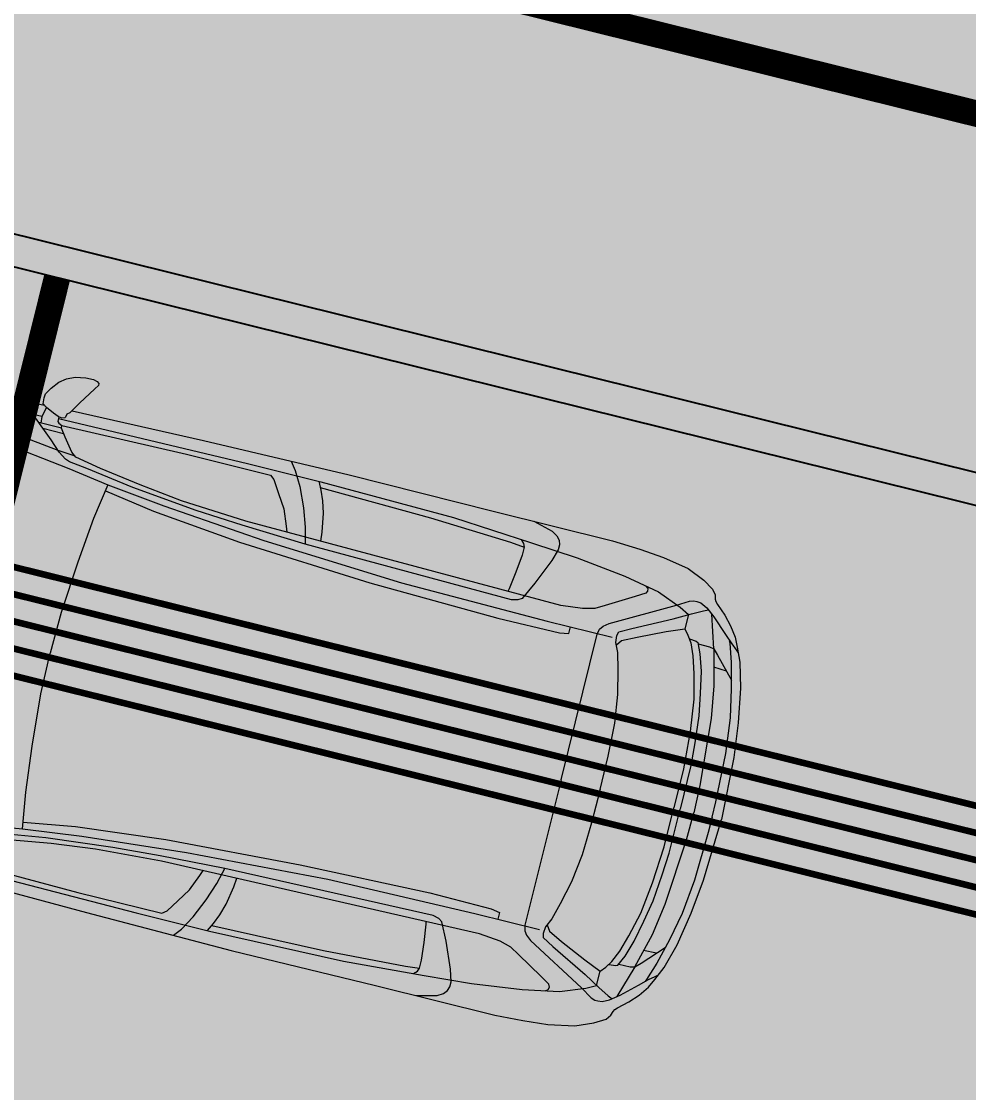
# Model space of a CAD drawing. Header units: metres. Extents: x 1851427 to 1852022, y 5183007 to 5183309.
# Drawn here: x 1851523.637 to 1851527.227, y 5183249.735 to 5183253.793 of the extents above; entities that cross this region are included whole.
import ezdxf
from ezdxf.enums import TextEntityAlignment as Align

# ---------------------------------------------------------------- set-up
doc = ezdxf.new("R2010")
doc.units = ezdxf.units.M
doc.header["$LTSCALE"] = 2.5
doc.header["$PDMODE"] = 35
doc.header["$PDSIZE"] = 0.03
doc.layers.get('0').update_dxf_attribs({"linetype": 'CONTINUOUS', "lineweight": 30})
doc.layers.get('Defpoints').update_dxf_attribs({"linetype": 'CONTINUOUS'})
doc.layers.add('PRO_BAT', color=252, linetype='CONTINUOUS', lineweight=18)
doc.layers.add('PRO_PAR', color=1, linetype='CONTINUOUS', lineweight=35)
for name, color, linetype in [('PRO_PAR_HAC', 7, 'CONTINUOUS'), ('PRO_RES_AEP', 130, 'CONTINUOUS'), ('PRO_VOI', 7, 'CONTINUOUS'), ('PRO_VOI_APLAT', 7, 'CONTINUOUS'), ('PRO_VOI_APLAT_CON', 6, 'CONTINUOUS'), ('PRO_VOI_BORDURES', 140, 'CONTINUOUS'), ('PRO_VOI_BORDURES_TXT', 140, 'CONTINUOUS'), ('TN_', 94, 'CONTINUOUS')]:
    doc.layers.add(name, color=color, linetype=linetype)
doc.layers.add('PRO_PAR_SURF', color=7, linetype='CONTINUOUS', lineweight=20, true_color=0x285a87)
doc.styles.add('_ECRITURE', font='')
doc.styles.add('Ecriture', font='')
doc.styles.get('_ECRITURE').set_extended_font_data('NewsGoth BT')
doc.styles.get('Ecriture').set_extended_font_data('NewsGoth BT')
doc.dimstyles.new('Voirie', dxfattribs={"dimtxt": 0.8, "dimasz": 0.6, "dimexe": 0.18, "dimexo": 0.0625, "dimgap": 0, "dimtad": 0, "dimzin": 0, "dimdsep": 46, "dimtxsty": 'Ecriture', "dimcen": 0.04, "dimclrd": 256, "dimclre": 256, "dimclrt": 256, "dimaunit": 2, "dimadec": 3, "dimazin": 0, "dimtfac": 1, "dimtofl": 0, "dimtmove": 0, "dimatfit": 0, "dimfxl": 1, "dimtolj": 1, "dimtzin": 0, "dimlwd": -1, "dimarcsym": 0})

# ---------------------------------------------------------------- blocks, each defined once
blk = doc.blocks.new('*D91')
at = {"lineweight": -2, "transparency": 16777216}
for p, q in [((1851514.3063, 5183256.5909), (1851512.7767, 5183252.5619)), ((1851533.8035, 5183251.7561), (1851531.4218, 5183245.483))]:
    blk.add_line(p, q, dxfattribs=at)
at = {"transparency": 16777216}
for p, q in [((1851513.4015, 5183252.5173), (1851520.7207, 5183249.7384)), ((1851530.9248, 5183245.8643), (1851523.6055, 5183248.6431))]:
    blk.add_line(p, q, dxfattribs=at)
for points in [[(1851513.437, 5183252.6108), (1851513.366, 5183252.4238), (1851512.8405, 5183252.7302)], [(1851530.9603, 5183245.9578), (1851530.8893, 5183245.7708), (1851531.4857, 5183245.6513)]]:
    blk.add_solid(points, dxfattribs=at)
at = {"layer": 'Defpoints', "color": 0, "transparency": 16777216}
for p in [(1851514.3285, 5183256.6493), (1851533.8257, 5183251.8146), (1851531.4857, 5183245.6513)]:
    blk.add_point(p, dxfattribs=at)
at = {"transparency": 16777216, "insert": (1851522.1631, 5183249.1908), "char_height": 0.8, "attachment_point": 5, "rotation": 339.21, "style": 'Ecriture'}
blk.add_mtext('\\A1;19.94', dxfattribs=at)

msp = doc.modelspace()

# ---------------------------------------------------------------- hatches: boundary and pattern name
at = {"layer": 'PRO_PAR_HAC'}
h = msp.add_hatch(color=41, dxfattribs=at)
h.dxf.hatch_style = 1
h.paths.add_polyline_path([(1851538.9338, 5183251.64), (1851540.1372, 5183256.493), (1851535.2842, 5183257.6964), (1851533.8257, 5183251.8146), (1851514.3285, 5183256.6493), (1851520.1798, 5183275.941), (1851523.8674, 5183277.7796), (1851518.7433, 5183279.6573), (1851510.2941, 5183251.8868), (1851507.4752, 5183237.3927), (1851507.0065, 5183234.9827), (1851502.018, 5183220.8867), (1851502.0405, 5183220.8743), (1851503.3297, 5183224.5084), (1851507.8661, 5183237.2958), (1851533.7833, 5183230.8691), (1851534.9867, 5183235.7221)])
h = msp.add_hatch(color=94, dxfattribs=at)
h.dxf.hatch_style = 1
h.paths.add_polyline_path([(1851533.8257, 5183251.8146), (1851514.3285, 5183256.6493), (1851520.1798, 5183275.941), (1851523.8674, 5183277.7796), (1851518.7433, 5183279.6573), (1851512.7115, 5183259.832), (1851510.7761, 5183253.4709), (1851515.4065, 5183252.3226), (1851518.4347, 5183254.1475), (1851529.1114, 5183251.5), (1851530.9362, 5183248.4717), (1851533.3588, 5183249.9316)])
h = msp.add_hatch(color=174, dxfattribs=at)
h.dxf.hatch_style = 1
h.paths.add_polyline_path([(1851543.6207, 5183270.541), (1851523.8674, 5183277.7796), (1851520.1798, 5183275.941), (1851514.3285, 5183256.6493), (1851533.8257, 5183251.8146), (1851535.2842, 5183257.6964), (1851540.1372, 5183256.493)])
at = {"layer": 'PRO_VOI_APLAT'}
h = msp.add_hatch(color=81, dxfattribs=at)
h.dxf.hatch_style = 1
h.paths.add_polyline_path([(1851518.7433, 5183279.6573), (1851523.8674, 5183277.7796), (1851520.1798, 5183275.941), (1851514.3285, 5183256.6493), (1851533.8257, 5183251.8146), (1851533.3996, 5183250.0963), (1851530.977, 5183248.6365), (1851529.1885, 5183251.6045), (1851518.4154, 5183254.2759), (1851515.3872, 5183252.4511), (1851510.8111, 5183253.5858)])
h = msp.add_hatch(color=41, dxfattribs=at)
h.dxf.hatch_style = 1
h.paths.add_polyline_path([(1851510.8111, 5183253.5858), (1851513.2183, 5183252.9889), (1851513.1834, 5183252.8739), (1851515.4065, 5183252.3226), (1851518.4347, 5183254.1475), (1851529.1114, 5183251.5), (1851530.9362, 5183248.4717), (1851533.5041, 5183250.0192), (1851535.3718, 5183257.5511), (1851539.9919, 5183256.4054), (1851533.6957, 5183231.0144), (1851529.0756, 5183232.1601), (1851531.2802, 5183241.0508), (1851529.7328, 5183243.6187), (1851509.6544, 5183248.5976), (1851510.2941, 5183251.8868)])
at = {"layer": 'PRO_VOI_BORDURES'}
h = msp.add_hatch(color=256, dxfattribs=at)
h.dxf.hatch_style = 1
h.paths.add_polyline_path([(1851511.6556, 5183247.9777), (1851529.6557, 5183243.5142), (1851531.1518, 5183241.0314), (1851528.9302, 5183232.0725), (1851533.7833, 5183230.8691), (1851540.1372, 5183256.493), (1851535.2842, 5183257.6964), (1851533.3996, 5183250.0963), (1851530.977, 5183248.6365), (1851529.1885, 5183251.6045), (1851518.4154, 5183254.2759), (1851515.3872, 5183252.4511), (1851513.2183, 5183252.9889), (1851513.1834, 5183252.8739), (1851515.4065, 5183252.3226), (1851518.4347, 5183254.1475), (1851529.1114, 5183251.5), (1851530.9362, 5183248.4717), (1851533.5041, 5183250.0192), (1851535.3718, 5183257.5511), (1851539.9919, 5183256.4054), (1851533.6957, 5183231.0144), (1851529.0756, 5183232.1601), (1851531.2802, 5183241.0508), (1851529.7328, 5183243.6187), (1851511.696, 5183248.0913)])

# ---------------------------------------------------------------- linework, layer by layer
at = {"layer": 'PRO_BAT', "color": 251}
for points in [[(1851523.7197, 5183252.3435), (1851523.7231, 5183252.367), (1851523.7284, 5183252.3816), (1851523.7498, 5183252.4039), (1851523.7796, 5183252.4259), (1851523.8078, 5183252.4382), (1851523.8414, 5183252.445), (1851523.8818, 5183252.4425), (1851523.9113, 5183252.436), (1851523.9245, 5183252.4285), (1851523.9303, 5183252.4212), (1851523.9301, 5183252.4137), (1851523.9153, 5183252.4015), (1851523.8574, 5183252.3471), (1851523.8213, 5183252.3099), (1851523.8093, 5183252.3054), (1851523.805, 5183252.2932), (1851523.8015, 5183252.2909), (1851523.7909, 5183252.2901), (1851523.7765, 5183252.296), (1851523.7591, 5183252.3089), (1851523.733, 5183252.3296), (1851523.7197, 5183252.3435)], [(1851523.7197, 5183252.3435), (1851523.7231, 5183252.367), (1851523.7284, 5183252.3816), (1851523.7498, 5183252.4039), (1851523.7796, 5183252.4259), (1851523.8078, 5183252.4382), (1851523.8414, 5183252.445), (1851523.8818, 5183252.4425), (1851523.9113, 5183252.436), (1851523.9245, 5183252.4285), (1851523.9303, 5183252.4212), (1851523.9301, 5183252.4137), (1851523.9153, 5183252.4015), (1851523.8574, 5183252.3471), (1851523.8213, 5183252.3099), (1851523.8093, 5183252.3054), (1851523.805, 5183252.2932), (1851523.8015, 5183252.2909), (1851523.7909, 5183252.2901), (1851523.7765, 5183252.296), (1851523.7591, 5183252.3089), (1851523.733, 5183252.3296), (1851523.7197, 5183252.3435)], [(1851523.7145, 5183252.2967), (1851523.3961, 5183252.3679), (1851523.31, 5183252.3833), (1851523.2931, 5183252.3826), (1851523.2912, 5183252.3752), (1851523.304, 5183252.3631), (1851523.3983, 5183252.321), (1851523.5414, 5183252.2608), (1851523.6733, 5183252.2074), (1851523.775, 5183252.1692)], [(1851523.7145, 5183252.2967), (1851523.3961, 5183252.3679), (1851523.31, 5183252.3833), (1851523.2931, 5183252.3826), (1851523.2912, 5183252.3752), (1851523.304, 5183252.3631), (1851523.3983, 5183252.321), (1851523.5414, 5183252.2608), (1851523.6733, 5183252.2074), (1851523.775, 5183252.1692)], [(1851522.7981, 5183251.6354), (1851522.8426, 5183251.8016), (1851522.8968, 5183251.9604), (1851522.9452, 5183252.0658), (1851522.9885, 5183252.1442), (1851523.0289, 5183252.2054), (1851523.0795, 5183252.2716), (1851523.1259, 5183252.3173), (1851523.1577, 5183252.3364), (1851523.1783, 5183252.3397), (1851523.2267, 5183252.3287), (1851523.2878, 5183252.3063), (1851523.8178, 5183252.0988), (1851523.9651, 5183252.0373), (1851523.9109, 5183251.9095), (1851523.8516, 5183251.7442), (1851523.7876, 5183251.5535), (1851523.747, 5183251.4001)], [(1851522.7981, 5183251.6354), (1851522.8426, 5183251.8016), (1851522.8968, 5183251.9604), (1851522.9452, 5183252.0658), (1851522.9885, 5183252.1442), (1851523.0289, 5183252.2054), (1851523.0795, 5183252.2716), (1851523.1259, 5183252.3173), (1851523.1577, 5183252.3364), (1851523.1783, 5183252.3397), (1851523.2267, 5183252.3287), (1851523.2878, 5183252.3063), (1851523.8178, 5183252.0988), (1851523.9651, 5183252.0373), (1851523.9109, 5183251.9095), (1851523.8516, 5183251.7442), (1851523.7876, 5183251.5535), (1851523.747, 5183251.4001)], [(1851523.7249, 5183252.338), (1851523.5953, 5183252.3649)], [(1851523.7249, 5183252.338), (1851523.5953, 5183252.3649)], [(1851525.579, 5183251.8992), (1851525.6488, 5183251.8621), (1851525.6669, 5183251.8441), (1851525.6752, 5183251.8274), (1851525.6766, 5183251.8101), (1851525.6718, 5183251.791), (1851525.6472, 5183251.7509), (1851525.5828, 5183251.6642), (1851525.5349, 5183251.6073), (1851525.5187, 5183251.6012), (1851525.495, 5183251.6014), (1851524.713, 5183251.8126), (1851524.4744, 5183251.8844), (1851524.3004, 5183251.9402), (1851524.0594, 5183252.0271), (1851523.8858, 5183252.099), (1851523.8199, 5183252.1243), (1851523.8051, 5183252.135), (1851523.78, 5183252.1615), (1851523.7498, 5183252.2082), (1851523.7121, 5183252.2606), (1851523.682, 5183252.304)], [(1851525.579, 5183251.8992), (1851525.6488, 5183251.8621), (1851525.6669, 5183251.8441), (1851525.6752, 5183251.8274), (1851525.6766, 5183251.8101), (1851525.6718, 5183251.791), (1851525.6472, 5183251.7509), (1851525.5828, 5183251.6642), (1851525.5349, 5183251.6073), (1851525.5187, 5183251.6012), (1851525.495, 5183251.6014), (1851524.713, 5183251.8126), (1851524.4744, 5183251.8844), (1851524.3004, 5183251.9402), (1851524.0594, 5183252.0271), (1851523.8858, 5183252.099), (1851523.8199, 5183252.1243), (1851523.8051, 5183252.135), (1851523.78, 5183252.1615), (1851523.7498, 5183252.2082), (1851523.7121, 5183252.2606), (1851523.682, 5183252.304)], [(1851523.733, 5183252.3296), (1851523.7145, 5183252.2967), (1851523.7111, 5183252.2715)], [(1851523.733, 5183252.3296), (1851523.7145, 5183252.2967), (1851523.7111, 5183252.2715)], [(1851523.8293, 5183252.3182), (1851524.3276, 5183252.2051), (1851524.8793, 5183252.0756), (1851525.4254, 5183251.9373), (1851525.8775, 5183251.8252), (1851525.9809, 5183251.7937), (1851526.0712, 5183251.7626), (1851526.1641, 5183251.7203), (1851526.2234, 5183251.6763), (1851526.2572, 5183251.6416), (1851526.2666, 5183251.6203), (1851526.267, 5183251.6041), (1851526.2691, 5183251.5948), (1851526.2753, 5183251.5845), (1851526.3033, 5183251.5439), (1851526.3254, 5183251.5034), (1851526.3423, 5183251.4597), (1851526.3507, 5183251.4225), (1851526.3601, 5183251.3661), (1851526.3634, 5183251.2673), (1851526.3544, 5183251.1364), (1851526.3378, 5183251.0045), (1851526.2903, 5183250.7694)], [(1851523.8293, 5183252.3182), (1851524.3276, 5183252.2051), (1851524.8793, 5183252.0756), (1851525.4254, 5183251.9373), (1851525.8775, 5183251.8252), (1851525.9809, 5183251.7937), (1851526.0712, 5183251.7626), (1851526.1641, 5183251.7203), (1851526.2234, 5183251.6763), (1851526.2572, 5183251.6416), (1851526.2666, 5183251.6203), (1851526.267, 5183251.6041), (1851526.2691, 5183251.5948), (1851526.2753, 5183251.5845), (1851526.3033, 5183251.5439), (1851526.3254, 5183251.5034), (1851526.3423, 5183251.4597), (1851526.3507, 5183251.4225), (1851526.3601, 5183251.3661), (1851526.3634, 5183251.2673), (1851526.3544, 5183251.1364), (1851526.3378, 5183251.0045), (1851526.2903, 5183250.7694)], [(1851523.789, 5183252.2524), (1851523.7033, 5183252.2734)], [(1851523.789, 5183252.2524), (1851523.7033, 5183252.2734)], [(1851523.7797, 5183252.2946), (1851523.776, 5183252.2775), (1851523.7793, 5183252.2714), (1851523.7913, 5183252.2615)], [(1851523.7797, 5183252.2946), (1851523.776, 5183252.2775), (1851523.7793, 5183252.2714), (1851523.7913, 5183252.2615)], [(1851523.7783, 5183252.2881), (1851524.4945, 5183252.118), (1851524.7723, 5183252.0491), (1851525.2748, 5183251.9134), (1851525.571, 5183251.8178), (1851525.7435, 5183251.7603), (1851525.9242, 5183251.6914), (1851526.0519, 5183251.6321), (1851526.1343, 5183251.5742), (1851526.1654, 5183251.5459), (1851526.1523, 5183251.4923)], [(1851523.7783, 5183252.2881), (1851524.4945, 5183252.118), (1851524.7723, 5183252.0491), (1851525.2748, 5183251.9134), (1851525.571, 5183251.8178), (1851525.7435, 5183251.7603), (1851525.9242, 5183251.6914), (1851526.0519, 5183251.6321), (1851526.1343, 5183251.5742), (1851526.1654, 5183251.5459), (1851526.1523, 5183251.4923)], [(1851526.0033, 5183251.6547), (1851526.011, 5183251.6449), (1851526.0106, 5183251.6346), (1851526.0035, 5183251.6269), (1851525.9639, 5183251.6139), (1851525.8496, 5183251.58), (1851525.8104, 5183251.5694), (1851525.7643, 5183251.5686), (1851525.6821, 5183251.5797), (1851524.4879, 5183251.8997), (1851524.2448, 5183251.9767), (1851524.0871, 5183252.0369), (1851523.937, 5183252.0993), (1851523.8439, 5183252.1422), (1851523.8284, 5183252.1606), (1851523.8032, 5183252.2178), (1851523.789, 5183252.2524), (1851523.7913, 5183252.2615), (1851524.2628, 5183252.1535), (1851524.5809, 5183252.0735), (1851524.5944, 5183252.0569), (1851524.6122, 5183252.0039), (1851524.6321, 5183251.946), (1851524.6413, 5183251.8808), (1851524.6435, 5183251.858)], [(1851526.0033, 5183251.6547), (1851526.011, 5183251.6449), (1851526.0106, 5183251.6346), (1851526.0035, 5183251.6269), (1851525.9639, 5183251.6139), (1851525.8496, 5183251.58), (1851525.8104, 5183251.5694), (1851525.7643, 5183251.5686), (1851525.6821, 5183251.5797), (1851524.4879, 5183251.8997), (1851524.2448, 5183251.9767), (1851524.0871, 5183252.0369), (1851523.937, 5183252.0993), (1851523.8439, 5183252.1422), (1851523.8284, 5183252.1606), (1851523.8032, 5183252.2178), (1851523.789, 5183252.2524), (1851523.7913, 5183252.2615), (1851524.2628, 5183252.1535), (1851524.5809, 5183252.0735), (1851524.5944, 5183252.0569), (1851524.6122, 5183252.0039), (1851524.6321, 5183251.946), (1851524.6413, 5183251.8808), (1851524.6435, 5183251.858)], [(1851523.7184, 5183252.2519), (1851523.7974, 5183252.232)], [(1851523.7184, 5183252.2519), (1851523.7974, 5183252.232)], [(1851523.775, 5183252.1692), (1851523.8394, 5183252.1475)], [(1851523.775, 5183252.1692), (1851523.8394, 5183252.1475)], [(1851524.6594, 5183252.1272), (1851524.6747, 5183252.0922), (1851524.6924, 5183252.0311), (1851524.7061, 5183251.9504), (1851524.7128, 5183251.8769), (1851524.7131, 5183251.8315), (1851524.713, 5183251.8126)], [(1851524.6594, 5183252.1272), (1851524.6747, 5183252.0922), (1851524.6924, 5183252.0311), (1851524.7061, 5183251.9504), (1851524.7128, 5183251.8769), (1851524.7131, 5183251.8315), (1851524.713, 5183251.8126)], [(1851523.9556, 5183252.0148), (1851524.1384, 5183251.937), (1851524.4642, 5183251.8202), (1851524.9586, 5183251.6665), (1851525.443, 5183251.5317), (1851525.6768, 5183251.4765), (1851525.7117, 5183251.4736), (1851525.718, 5183251.499)], [(1851523.9556, 5183252.0148), (1851524.1384, 5183251.937), (1851524.4642, 5183251.8202), (1851524.9586, 5183251.6665), (1851525.443, 5183251.5317), (1851525.6768, 5183251.4765), (1851525.7117, 5183251.4736), (1851525.718, 5183251.499)], [(1851523.9651, 5183252.0373), (1851524.1771, 5183251.9579), (1851524.5563, 5183251.8267), (1851525.0775, 5183251.666), (1851525.6304, 5183251.5207), (1851525.876, 5183251.4598)], [(1851523.9651, 5183252.0373), (1851524.1771, 5183251.9579), (1851524.5563, 5183251.8267), (1851525.0775, 5183251.666), (1851525.6304, 5183251.5207), (1851525.876, 5183251.4598)], [(1851524.7652, 5183252.0509), (1851524.7724, 5183252.0167), (1851524.7788, 5183251.9761), (1851524.7814, 5183251.9299), (1851524.776, 5183251.8574), (1851524.7709, 5183251.8239)], [(1851524.7652, 5183252.0509), (1851524.7724, 5183252.0167), (1851524.7788, 5183251.9761), (1851524.7814, 5183251.9299), (1851524.776, 5183251.8574), (1851524.7709, 5183251.8239)], [(1851524.7702, 5183252.0273), (1851525.1885, 5183251.9127), (1851525.4916, 5183251.8199), (1851525.5423, 5183251.8015)], [(1851524.7702, 5183252.0273), (1851525.1885, 5183251.9127), (1851525.4916, 5183251.8199), (1851525.5423, 5183251.8015)], [(1851525.5316, 5183251.8305), (1851525.5407, 5183251.8153), (1851525.5423, 5183251.8015), (1851525.5348, 5183251.7714), (1851525.5117, 5183251.7069), (1851525.4866, 5183251.6429), (1851525.4815, 5183251.6335)], [(1851525.5316, 5183251.8305), (1851525.5407, 5183251.8153), (1851525.5423, 5183251.8015), (1851525.5348, 5183251.7714), (1851525.5117, 5183251.7069), (1851525.4866, 5183251.6429), (1851525.4815, 5183251.6335)], [(1851522.7981, 5183251.6354), (1851522.7598, 5183251.4676), (1851522.7335, 5183251.3018), (1851522.7271, 5183251.1861), (1851522.7287, 5183251.0966), (1851522.7358, 5183251.0236), (1851522.7496, 5183250.9414), (1851522.7693, 5183250.8794), (1851522.7885, 5183250.8475), (1851522.8052, 5183250.835), (1851522.8531, 5183250.8221), (1851522.9176, 5183250.8134), (1851523.4832, 5183250.7492), (1851523.6422, 5183250.7348), (1851523.6539, 5183250.8731), (1851523.6787, 5183251.0469), (1851523.7113, 5183251.2455), (1851523.747, 5183251.4001)], [(1851522.7981, 5183251.6354), (1851522.7598, 5183251.4676), (1851522.7335, 5183251.3018), (1851522.7271, 5183251.1861), (1851522.7287, 5183251.0966), (1851522.7358, 5183251.0236), (1851522.7496, 5183250.9414), (1851522.7693, 5183250.8794), (1851522.7885, 5183250.8475), (1851522.8052, 5183250.835), (1851522.8531, 5183250.8221), (1851522.9176, 5183250.8134), (1851523.4832, 5183250.7492), (1851523.6422, 5183250.7348), (1851523.6539, 5183250.8731), (1851523.6787, 5183251.0469), (1851523.7113, 5183251.2455), (1851523.747, 5183251.4001)], [(1851525.6825, 5183250.9201), (1851525.8191, 5183251.4712), (1851525.8286, 5183251.4901), (1851525.8417, 5183251.5021), (1851525.8646, 5183251.5126), (1851526.1199, 5183251.5809), (1851526.169, 5183251.5968), (1851526.1865, 5183251.5985), (1851526.1969, 5183251.5959), (1851526.2126, 5183251.5901), (1851526.2351, 5183251.5714), (1851526.2616, 5183251.5367), (1851526.3055, 5183251.4706), (1851526.3297, 5183251.4344), (1851526.3464, 5183251.4123), (1851526.3543, 5183251.4007)], [(1851525.6825, 5183250.9201), (1851525.8191, 5183251.4712), (1851525.8286, 5183251.4901), (1851525.8417, 5183251.5021), (1851525.8646, 5183251.5126), (1851526.1199, 5183251.5809), (1851526.169, 5183251.5968), (1851526.1865, 5183251.5985), (1851526.1969, 5183251.5959), (1851526.2126, 5183251.5901), (1851526.2351, 5183251.5714), (1851526.2616, 5183251.5367), (1851526.3055, 5183251.4706), (1851526.3297, 5183251.4344), (1851526.3464, 5183251.4123), (1851526.3543, 5183251.4007)], [(1851525.8311, 5183250.8833), (1851525.8615, 5183251.0101), (1851525.8861, 5183251.1339), (1851525.8981, 5183251.2432), (1851525.8995, 5183251.3372), (1851525.8978, 5183251.402), (1851525.8909, 5183251.4406), (1851525.8947, 5183251.4671), (1851525.9021, 5183251.4803), (1851525.9504, 5183251.4929), (1851526.1073, 5183251.5293), (1851526.1766, 5183251.5491), (1851526.223, 5183251.5595), (1851526.2412, 5183251.5635)], [(1851525.8311, 5183250.8833), (1851525.8615, 5183251.0101), (1851525.8861, 5183251.1339), (1851525.8981, 5183251.2432), (1851525.8995, 5183251.3372), (1851525.8978, 5183251.402), (1851525.8909, 5183251.4406), (1851525.8947, 5183251.4671), (1851525.9021, 5183251.4803), (1851525.9504, 5183251.4929), (1851526.1073, 5183251.5293), (1851526.1766, 5183251.5491), (1851526.223, 5183251.5595), (1851526.2412, 5183251.5635)], [(1851526.2613, 5183251.4162), (1851526.2538, 5183251.547)], [(1851526.2613, 5183251.4162), (1851526.2538, 5183251.547)], [(1851525.8927, 5183251.4308), (1851525.9124, 5183251.4474), (1851525.9708, 5183251.4606), (1851526.0807, 5183251.4816), (1851526.1523, 5183251.4923), (1851526.1638, 5183251.4684), (1851526.1746, 5183251.4391), (1851526.1824, 5183251.3897), (1851526.1861, 5183251.3225), (1851526.1863, 5183251.2252), (1851526.1723, 5183251.1035), (1851526.1467, 5183250.9619), (1851526.11, 5183250.8141)], [(1851525.8927, 5183251.4308), (1851525.9124, 5183251.4474), (1851525.9708, 5183251.4606), (1851526.0807, 5183251.4816), (1851526.1523, 5183251.4923), (1851526.1638, 5183251.4684), (1851526.1746, 5183251.4391), (1851526.1824, 5183251.3897), (1851526.1861, 5183251.3225), (1851526.1863, 5183251.2252), (1851526.1723, 5183251.1035), (1851526.1467, 5183250.9619), (1851526.11, 5183250.8141)], [(1851526.1692, 5183251.4538), (1851526.1943, 5183251.4452), (1851526.2014, 5183251.4401), (1851526.209, 5183251.3974), (1851526.2133, 5183251.3313), (1851526.21, 5183251.2465), (1851526.2053, 5183251.162), (1851526.1902, 5183251.0594), (1851526.1751, 5183250.9746), (1851526.1339, 5183250.8082)], [(1851526.1692, 5183251.4538), (1851526.1943, 5183251.4452), (1851526.2014, 5183251.4401), (1851526.209, 5183251.3974), (1851526.2133, 5183251.3313), (1851526.21, 5183251.2465), (1851526.2053, 5183251.162), (1851526.1902, 5183251.0594), (1851526.1751, 5183250.9746), (1851526.1339, 5183250.8082)], [(1851526.2555, 5183250.7781), (1851526.2692, 5183250.8363), (1851526.3072, 5183251.0202), (1851526.3249, 5183251.1541), (1851526.3291, 5183251.2649), (1851526.3284, 5183251.3647), (1851526.3233, 5183251.4379), (1851526.3214, 5183251.4469)], [(1851526.2555, 5183250.7781), (1851526.2692, 5183250.8363), (1851526.3072, 5183251.0202), (1851526.3249, 5183251.1541), (1851526.3291, 5183251.2649), (1851526.3284, 5183251.3647), (1851526.3233, 5183251.4379), (1851526.3214, 5183251.4469)], [(1851526.2613, 5183251.4162), (1851526.2623, 5183251.2761), (1851526.2515, 5183251.1518), (1851526.2088, 5183250.8987), (1851526.1854, 5183250.7954)], [(1851526.2613, 5183251.4162), (1851526.2623, 5183251.2761), (1851526.2515, 5183251.1518), (1851526.2088, 5183250.8987), (1851526.1854, 5183250.7954)], [(1851526.2023, 5183251.4348), (1851526.2454, 5183251.4238), (1851526.2613, 5183251.4162), (1851526.2756, 5183251.3925), (1851526.3289, 5183251.2976)], [(1851526.2023, 5183251.4348), (1851526.2454, 5183251.4238), (1851526.2613, 5183251.4162), (1851526.2756, 5183251.3925), (1851526.3289, 5183251.2976)], [(1851526.3096, 5183251.3319), (1851526.2618, 5183251.3461)], [(1851526.3096, 5183251.3319), (1851526.2618, 5183251.3461)], [(1851525.6825, 5183250.9201), (1851525.5458, 5183250.3691), (1851525.5454, 5183250.3479), (1851525.5514, 5183250.3312), (1851525.5667, 5183250.3112), (1851525.7605, 5183250.1316), (1851525.7965, 5183250.0945), (1851525.8112, 5183250.0849), (1851525.8216, 5183250.0823), (1851525.8382, 5183250.0802), (1851525.8668, 5183250.0861), (1851525.9065, 5183250.1044), (1851525.9762, 5183250.1424), (1851526.0145, 5183250.163), (1851526.0395, 5183250.1749), (1851526.052, 5183250.1814)], [(1851525.6825, 5183250.9201), (1851525.5458, 5183250.3691), (1851525.5454, 5183250.3479), (1851525.5514, 5183250.3312), (1851525.5667, 5183250.3112), (1851525.7605, 5183250.1316), (1851525.7965, 5183250.0945), (1851525.8112, 5183250.0849), (1851525.8216, 5183250.0823), (1851525.8382, 5183250.0802), (1851525.8668, 5183250.0861), (1851525.9065, 5183250.1044), (1851525.9762, 5183250.1424), (1851526.0145, 5183250.163), (1851526.0395, 5183250.1749), (1851526.052, 5183250.1814)], [(1851525.8311, 5183250.8833), (1851525.7987, 5183250.757), (1851525.7626, 5183250.636), (1851525.7222, 5183250.5338), (1851525.6795, 5183250.45), (1851525.6477, 5183250.3935), (1851525.6236, 5183250.3626), (1851525.6146, 5183250.3374), (1851525.615, 5183250.3223), (1851525.6518, 5183250.2885), (1851525.7735, 5183250.1831), (1851525.8255, 5183250.1332), (1851525.8617, 5183250.1023), (1851525.8759, 5183250.0903)], [(1851525.8311, 5183250.8833), (1851525.7987, 5183250.757), (1851525.7626, 5183250.636), (1851525.7222, 5183250.5338), (1851525.6795, 5183250.45), (1851525.6477, 5183250.3935), (1851525.6236, 5183250.3626), (1851525.6146, 5183250.3374), (1851525.615, 5183250.3223), (1851525.6518, 5183250.2885), (1851525.7735, 5183250.1831), (1851525.8255, 5183250.1332), (1851525.8617, 5183250.1023), (1851525.8759, 5183250.0903)], [(1851525.6297, 5183250.3704), (1851525.6394, 5183250.3465), (1851525.6848, 5183250.3076), (1851525.7722, 5183250.2377), (1851525.8306, 5183250.1948), (1851525.8518, 5183250.2105), (1851525.8752, 5183250.2314), (1851525.9051, 5183250.2714), (1851525.9398, 5183250.3291), (1851525.9854, 5183250.415), (1851526.0299, 5183250.5292), (1851526.0734, 5183250.6664), (1851526.11, 5183250.8141)], [(1851525.6297, 5183250.3704), (1851525.6394, 5183250.3465), (1851525.6848, 5183250.3076), (1851525.7722, 5183250.2377), (1851525.8306, 5183250.1948), (1851525.8518, 5183250.2105), (1851525.8752, 5183250.2314), (1851525.9051, 5183250.2714), (1851525.9398, 5183250.3291), (1851525.9854, 5183250.415), (1851526.0299, 5183250.5292), (1851526.0734, 5183250.6664), (1851526.11, 5183250.8141)], [(1851525.8635, 5183250.221), (1851525.8897, 5183250.2168), (1851525.8984, 5183250.218), (1851525.9251, 5183250.2522), (1851525.9597, 5183250.3086), (1851525.9964, 5183250.3851), (1851526.0318, 5183250.462), (1851526.0663, 5183250.5598), (1851526.0926, 5183250.6419), (1851526.1339, 5183250.8082)], [(1851525.8635, 5183250.221), (1851525.8897, 5183250.2168), (1851525.8984, 5183250.218), (1851525.9251, 5183250.2522), (1851525.9597, 5183250.3086), (1851525.9964, 5183250.3851), (1851526.0318, 5183250.462), (1851526.0663, 5183250.5598), (1851526.0926, 5183250.6419), (1851526.1339, 5183250.8082)], [(1851523.3908, 5183250.5499), (1851523.8842, 5183250.417), (1851524.4325, 5183250.2738), (1851524.9799, 5183250.1409), (1851525.4321, 5183250.0288), (1851525.5382, 5183250.0083), (1851525.6326, 5183249.9937), (1851525.7344, 5183249.9877), (1851525.8074, 5183249.9988), (1851525.8536, 5183250.0137), (1851525.8718, 5183250.0282), (1851525.8797, 5183250.0423), (1851525.8859, 5183250.0496), (1851525.8962, 5183250.0558), (1851525.9399, 5183250.0786), (1851525.9784, 5183250.1041), (1851526.0138, 5183250.1348), (1851526.0386, 5183250.1638), (1851526.0733, 5183250.2093), (1851526.1223, 5183250.2951), (1851526.1755, 5183250.415), (1851526.2224, 5183250.5394), (1851526.2903, 5183250.7694)], [(1851523.3908, 5183250.5499), (1851523.8842, 5183250.417), (1851524.4325, 5183250.2738), (1851524.9799, 5183250.1409), (1851525.4321, 5183250.0288), (1851525.5382, 5183250.0083), (1851525.6326, 5183249.9937), (1851525.7344, 5183249.9877), (1851525.8074, 5183249.9988), (1851525.8536, 5183250.0137), (1851525.8718, 5183250.0282), (1851525.8797, 5183250.0423), (1851525.8859, 5183250.0496), (1851525.8962, 5183250.0558), (1851525.9399, 5183250.0786), (1851525.9784, 5183250.1041), (1851526.0138, 5183250.1348), (1851526.0386, 5183250.1638), (1851526.0733, 5183250.2093), (1851526.1223, 5183250.2951), (1851526.1755, 5183250.415), (1851526.2224, 5183250.5394), (1851526.2903, 5183250.7694)], [(1851523.6442, 5183250.7591), (1851523.8422, 5183250.7425), (1851524.1848, 5183250.6935), (1851524.6938, 5183250.5984), (1851525.185, 5183250.4914), (1851525.4175, 5183250.4309), (1851525.4497, 5183250.4172), (1851525.4434, 5183250.3918)], [(1851523.6442, 5183250.7591), (1851523.8422, 5183250.7425), (1851524.1848, 5183250.6935), (1851524.6938, 5183250.5984), (1851525.185, 5183250.4914), (1851525.4175, 5183250.4309), (1851525.4497, 5183250.4172), (1851525.4434, 5183250.3918)], [(1851525.9625, 5183250.2112), (1851526.0289, 5183250.3345), (1851526.0774, 5183250.4495), (1851526.1578, 5183250.6932), (1851526.1854, 5183250.7954)], [(1851525.9625, 5183250.2112), (1851526.0289, 5183250.3345), (1851526.0774, 5183250.4495), (1851526.1578, 5183250.6932), (1851526.1854, 5183250.7954)], [(1851526.2555, 5183250.7781), (1851526.2404, 5183250.7201), (1851526.1881, 5183250.5398), (1851526.1411, 5183250.4131), (1851526.0931, 5183250.3132), (1851526.0458, 5183250.2254), (1851526.0071, 5183250.163), (1851526.0013, 5183250.1559)], [(1851526.2555, 5183250.7781), (1851526.2404, 5183250.7201), (1851526.1881, 5183250.5398), (1851526.1411, 5183250.4131), (1851526.0931, 5183250.3132), (1851526.0458, 5183250.2254), (1851526.0071, 5183250.163), (1851526.0013, 5183250.1559)], [(1851525.1336, 5183250.1028), (1851525.2126, 5183250.103), (1851525.2371, 5183250.1105), (1851525.2522, 5183250.1214), (1851525.2614, 5183250.136), (1851525.2662, 5183250.1551), (1851525.2632, 5183250.2021), (1851525.2468, 5183250.3088), (1851525.2309, 5183250.3816), (1851525.2195, 5183250.3946), (1851525.1985, 5183250.4054), (1851524.4083, 5183250.584), (1851524.1638, 5183250.632), (1851523.984, 5183250.664), (1851523.7303, 5183250.6998), (1851523.5432, 5183250.7173), (1851523.4731, 5183250.7257), (1851523.455, 5183250.7232), (1851523.4205, 5183250.7115), (1851523.3719, 5183250.6843), (1851523.3142, 5183250.6556), (1851523.2672, 5183250.6313)], [(1851525.1336, 5183250.1028), (1851525.2126, 5183250.103), (1851525.2371, 5183250.1105), (1851525.2522, 5183250.1214), (1851525.2614, 5183250.136), (1851525.2662, 5183250.1551), (1851525.2632, 5183250.2021), (1851525.2468, 5183250.3088), (1851525.2309, 5183250.3816), (1851525.2195, 5183250.3946), (1851525.1985, 5183250.4054), (1851524.4083, 5183250.584), (1851524.1638, 5183250.632), (1851523.984, 5183250.664), (1851523.7303, 5183250.6998), (1851523.5432, 5183250.7173), (1851523.4731, 5183250.7257), (1851523.455, 5183250.7232), (1851523.4205, 5183250.7115), (1851523.3719, 5183250.6843), (1851523.3142, 5183250.6556), (1851523.2672, 5183250.6313)], [(1851523.6422, 5183250.7348), (1851523.8667, 5183250.7059), (1851524.2632, 5183250.6448), (1851524.7991, 5183250.5433), (1851525.3558, 5183250.4135), (1851525.6014, 5183250.3526)], [(1851523.6422, 5183250.7348), (1851523.8667, 5183250.7059), (1851524.2632, 5183250.6448), (1851524.7991, 5183250.5433), (1851525.3558, 5183250.4135), (1851525.6014, 5183250.3526)], [(1851525.6229, 5183250.1208), (1851525.6343, 5183250.1259), (1851525.6387, 5183250.1351), (1851525.6361, 5183250.1453), (1851525.6072, 5183250.1753), (1851525.5219, 5183250.2587), (1851525.4923, 5183250.2863), (1851525.4519, 5183250.3085), (1851525.374, 5183250.3371), (1851524.1686, 5183250.6122), (1851523.9177, 5183250.6577), (1851523.7502, 5183250.6782), (1851523.5883, 5183250.6931)], [(1851525.6229, 5183250.1208), (1851525.6343, 5183250.1259), (1851525.6387, 5183250.1351), (1851525.6361, 5183250.1453), (1851525.6072, 5183250.1753), (1851525.5219, 5183250.2587), (1851525.4923, 5183250.2863), (1851525.4519, 5183250.3085), (1851525.374, 5183250.3371), (1851524.1686, 5183250.6122), (1851523.9177, 5183250.6577), (1851523.7502, 5183250.6782), (1851523.5883, 5183250.6931)], [(1851523.3598, 5183250.6003), (1851524.0724, 5183250.4161), (1851524.3503, 5183250.3472), (1851524.858, 5183250.2324), (1851525.1645, 5183250.1786), (1851525.3439, 5183250.1489), (1851525.5359, 5183250.1253), (1851525.6765, 5183250.1181), (1851525.7764, 5183250.1308), (1851525.8171, 5183250.1413), (1851525.8306, 5183250.1948)], [(1851523.3598, 5183250.6003), (1851524.0724, 5183250.4161), (1851524.3503, 5183250.3472), (1851524.858, 5183250.2324), (1851525.1645, 5183250.1786), (1851525.3439, 5183250.1489), (1851525.5359, 5183250.1253), (1851525.6765, 5183250.1181), (1851525.7764, 5183250.1308), (1851525.8171, 5183250.1413), (1851525.8306, 5183250.1948)], [(1851523.3837, 5183250.6178), (1851523.851, 5183250.493), (1851524.1696, 5183250.4151), (1851524.1894, 5183250.4234), (1851524.2299, 5183250.4619), (1851524.2745, 5183250.5038), (1851524.3131, 5183250.5572), (1851524.3257, 5183250.5763)], [(1851523.3837, 5183250.6178), (1851523.851, 5183250.493), (1851524.1696, 5183250.4151), (1851524.1894, 5183250.4234), (1851524.2299, 5183250.4619), (1851524.2745, 5183250.5038), (1851524.3131, 5183250.5572), (1851524.3257, 5183250.5763)], [(1851524.214, 5183250.3309), (1851524.2438, 5183250.3547), (1851524.2881, 5183250.4005), (1851524.3379, 5183250.4654), (1851524.3781, 5183250.5273), (1851524.3996, 5183250.5673), (1851524.4083, 5183250.584)], [(1851524.214, 5183250.3309), (1851524.2438, 5183250.3547), (1851524.2881, 5183250.4005), (1851524.3379, 5183250.4654), (1851524.3781, 5183250.5273), (1851524.3996, 5183250.5673), (1851524.4083, 5183250.584)], [(1851524.3431, 5183250.349), (1851524.3655, 5183250.3758), (1851524.3901, 5183250.4088), (1851524.414, 5183250.4484), (1851524.4431, 5183250.515), (1851524.4543, 5183250.547)], [(1851524.3431, 5183250.349), (1851524.3655, 5183250.3758), (1851524.3901, 5183250.4088), (1851524.414, 5183250.4484), (1851524.4431, 5183250.515), (1851524.4543, 5183250.547)], [(1851524.3586, 5183250.3675), (1851524.782, 5183250.2734), (1851525.0933, 5183250.2138), (1851525.1467, 5183250.2064)], [(1851524.3586, 5183250.3675), (1851524.782, 5183250.2734), (1851525.0933, 5183250.2138), (1851525.1467, 5183250.2064)], [(1851525.1238, 5183250.1857), (1851525.1389, 5183250.1949), (1851525.1467, 5183250.2064), (1851525.1542, 5183250.2365), (1851525.1639, 5183250.3043), (1851525.1716, 5183250.3727), (1851525.1715, 5183250.3833)], [(1851525.1238, 5183250.1857), (1851525.1389, 5183250.1949), (1851525.1467, 5183250.2064), (1851525.1542, 5183250.2365), (1851525.1639, 5183250.3043), (1851525.1716, 5183250.3727), (1851525.1715, 5183250.3833)], [(1851525.9017, 5183250.2222), (1851525.9449, 5183250.2118), (1851525.9625, 5183250.2112), (1851525.9862, 5183250.2254), (1851526.0776, 5183250.2844)], [(1851525.9017, 5183250.2222), (1851525.9449, 5183250.2118), (1851525.9625, 5183250.2112), (1851525.9862, 5183250.2254), (1851526.0776, 5183250.2844)], [(1851526.0446, 5183250.2631), (1851525.9957, 5183250.2729)], [(1851526.0446, 5183250.2631), (1851525.9957, 5183250.2729)], [(1851525.9625, 5183250.2112), (1851525.8947, 5183250.099)], [(1851525.9625, 5183250.2112), (1851525.8947, 5183250.099)]]:
    msp.add_lwpolyline(points, dxfattribs=at)
at = {"layer": 'PRO_PAR', "const_width": 0.1, "flags": 128}
msp.add_lwpolyline([(1851540.1372, 5183256.493), (1851535.2842, 5183257.6964), (1851533.8257, 5183251.8146), (1851514.3285, 5183256.6493)], dxfattribs=at)
at = {"layer": 'PRO_PAR_SURF', "flags": 128}
for points in [[(1851538.9338, 5183251.64), (1851540.1372, 5183256.493), (1851535.2842, 5183257.6964), (1851533.8257, 5183251.8146), (1851514.3285, 5183256.6493), (1851520.1798, 5183275.941), (1851523.8674, 5183277.7796), (1851518.7433, 5183279.6573), (1851510.2941, 5183251.8868), (1851507.4752, 5183237.3927), (1851507.0065, 5183234.9827), (1851502.018, 5183220.8867), (1851502.0405, 5183220.8743), (1851503.3297, 5183224.5084), (1851507.8661, 5183237.2958), (1851533.7833, 5183230.8691), (1851534.9867, 5183235.7221)], [(1851543.6207, 5183270.541), (1851523.8674, 5183277.7796), (1851520.1798, 5183275.941), (1851514.3285, 5183256.6493), (1851533.8257, 5183251.8146), (1851535.2842, 5183257.6964), (1851540.1372, 5183256.493)]]:
    msp.add_lwpolyline(points, close=True, dxfattribs=at)
at = {"layer": 'PRO_RES_AEP', "const_width": 0.025, "flags": 128}
for points in [[(1851514.015, 5183254.4137), (1851514.5292, 5183254.1728, 0.048791), (1851516.3644, 5183253.5224), (1851531.0973, 5183249.8691, 0.414214), (1851534.7311, 5183252.0589), (1851536.6773, 5183259.9075)], [(1851513.9549, 5183254.1712, 0.034073), (1851516.218, 5183253.4557), (1851531.1702, 5183249.748, 0.414214), (1851534.8041, 5183251.9378), (1851534.9317, 5183252.4524, -0.260954), (1851536.8041, 5183254.4478), (1851542.2656, 5183256.1774)], [(1851513.8947, 5183253.9288), (1851537.9775, 5183247.957, -0.010148), (1851538.3694, 5183247.8513), (1851540.5816, 5183247.2064)], [(1851513.8346, 5183253.6863, -0.034534), (1851516.1698, 5183253.2616), (1851531.4, 5183249.485, -0.373622), (1851533.6622, 5183246.2661), (1851532.8909, 5183238.769, 0.073481), (1851533.274, 5183234.4304, 0.182448), (1851534.5759, 5183232.5099), (1851537.1057, 5183230.9513)], [(1851513.7745, 5183253.4439), (1851514.3417, 5183253.4166, -0.048791), (1851516.2681, 5183253.1342), (1851531.3759, 5183249.3879, -0.373622), (1851533.5627, 5183246.2764), (1851533.1729, 5183242.4871, -0.146233), (1851528.0392, 5183229.654)]]:
    msp.add_lwpolyline(points, format="xyb", dxfattribs=at)
at = {"layer": 'PRO_VOI', "const_width": 0.1, "flags": 128}
msp.add_lwpolyline([(1851523.7731, 5183252.8237), (1851523.1714, 5183250.3972)], dxfattribs=at)
at = {"layer": 'PRO_VOI_APLAT_CON', "flags": 128}
for points in [[(1851518.7433, 5183279.6573), (1851523.8674, 5183277.7796), (1851520.1798, 5183275.941), (1851514.3285, 5183256.6493), (1851533.8257, 5183251.8146), (1851533.3996, 5183250.0963), (1851530.977, 5183248.6365), (1851529.1885, 5183251.6045), (1851518.4154, 5183254.2759), (1851515.3872, 5183252.4511), (1851510.8111, 5183253.5858)], [(1851510.8111, 5183253.5858), (1851513.2183, 5183252.9889), (1851513.1834, 5183252.8739), (1851515.4065, 5183252.3226), (1851518.4347, 5183254.1475), (1851529.1114, 5183251.5), (1851530.9362, 5183248.4717), (1851533.5041, 5183250.0192), (1851535.3718, 5183257.5511), (1851539.9919, 5183256.4054), (1851533.6957, 5183231.0144), (1851529.0756, 5183232.1601), (1851531.2802, 5183241.0508), (1851529.7328, 5183243.6187), (1851509.6544, 5183248.5976), (1851510.2941, 5183251.8868)]]:
    msp.add_lwpolyline(points, close=True, dxfattribs=at)
at = {"layer": 'PRO_VOI_BORDURES', "flags": 128}
for points in [[(1851511.6556, 5183247.9777), (1851529.6557, 5183243.5142), (1851531.1518, 5183241.0314), (1851528.9302, 5183232.0725), (1851533.7833, 5183230.8691), (1851540.1372, 5183256.493), (1851535.2842, 5183257.6964), (1851533.3996, 5183250.0963), (1851530.977, 5183248.6365), (1851529.1885, 5183251.6045), (1851518.4154, 5183254.2759)], [(1851518.4347, 5183254.1475), (1851529.1114, 5183251.5), (1851530.9362, 5183248.4717), (1851533.5041, 5183250.0192), (1851535.3718, 5183257.5511), (1851539.9919, 5183256.4054), (1851533.6957, 5183231.0144), (1851529.0756, 5183232.1601), (1851531.2802, 5183241.0508), (1851529.7328, 5183243.6187), (1851511.696, 5183248.0913)]]:
    msp.add_lwpolyline(points, dxfattribs=at)
at = {"layer": 'TN_'}
for points in [[(1851529.9419, 5183259.8671, 302.89), (1851517.108, 5183265.8404, 303.21), (1851513.2871, 5183252.6786, 302.98)], [(1851527.2771, 5183247.2492, 302.71), (1851529.9419, 5183259.8671, 302.89), (1851513.2871, 5183252.6786, 302.98)], [(1851508.9194, 5183239.8713, 302.74), (1851527.2771, 5183247.2492, 302.71), (1851513.2871, 5183252.6786, 302.98)]]:
    msp.add_3dface(points, dxfattribs=at)

# ---------------------------------------------------------------- texts
at = {"layer": 'PRO_VOI_BORDURES_TXT', "style": '_ECRITURE'}
msp.add_text('Bordure type T1', height=0.8, rotation=346.0733, dxfattribs=at).set_placement((1851523.5569, 5183252.1052), align=Align.MIDDLE)

# ---------------------------------------------------------------- dimensions: what is measured, and where the dimension line sits
dim = msp.add_linear_dim(base=(1851531.4857, 5183245.6513), p1=(1851514.3285, 5183256.6493), p2=(1851533.8257, 5183251.8146), angle=339.21, dimstyle='Voirie')
dim.commit()
dim.dimension.update_dxf_attribs({"geometry": '*D91', "text_midpoint": (1851522.1631, 5183249.1908)})

doc.saveas('drawing.dxf')
